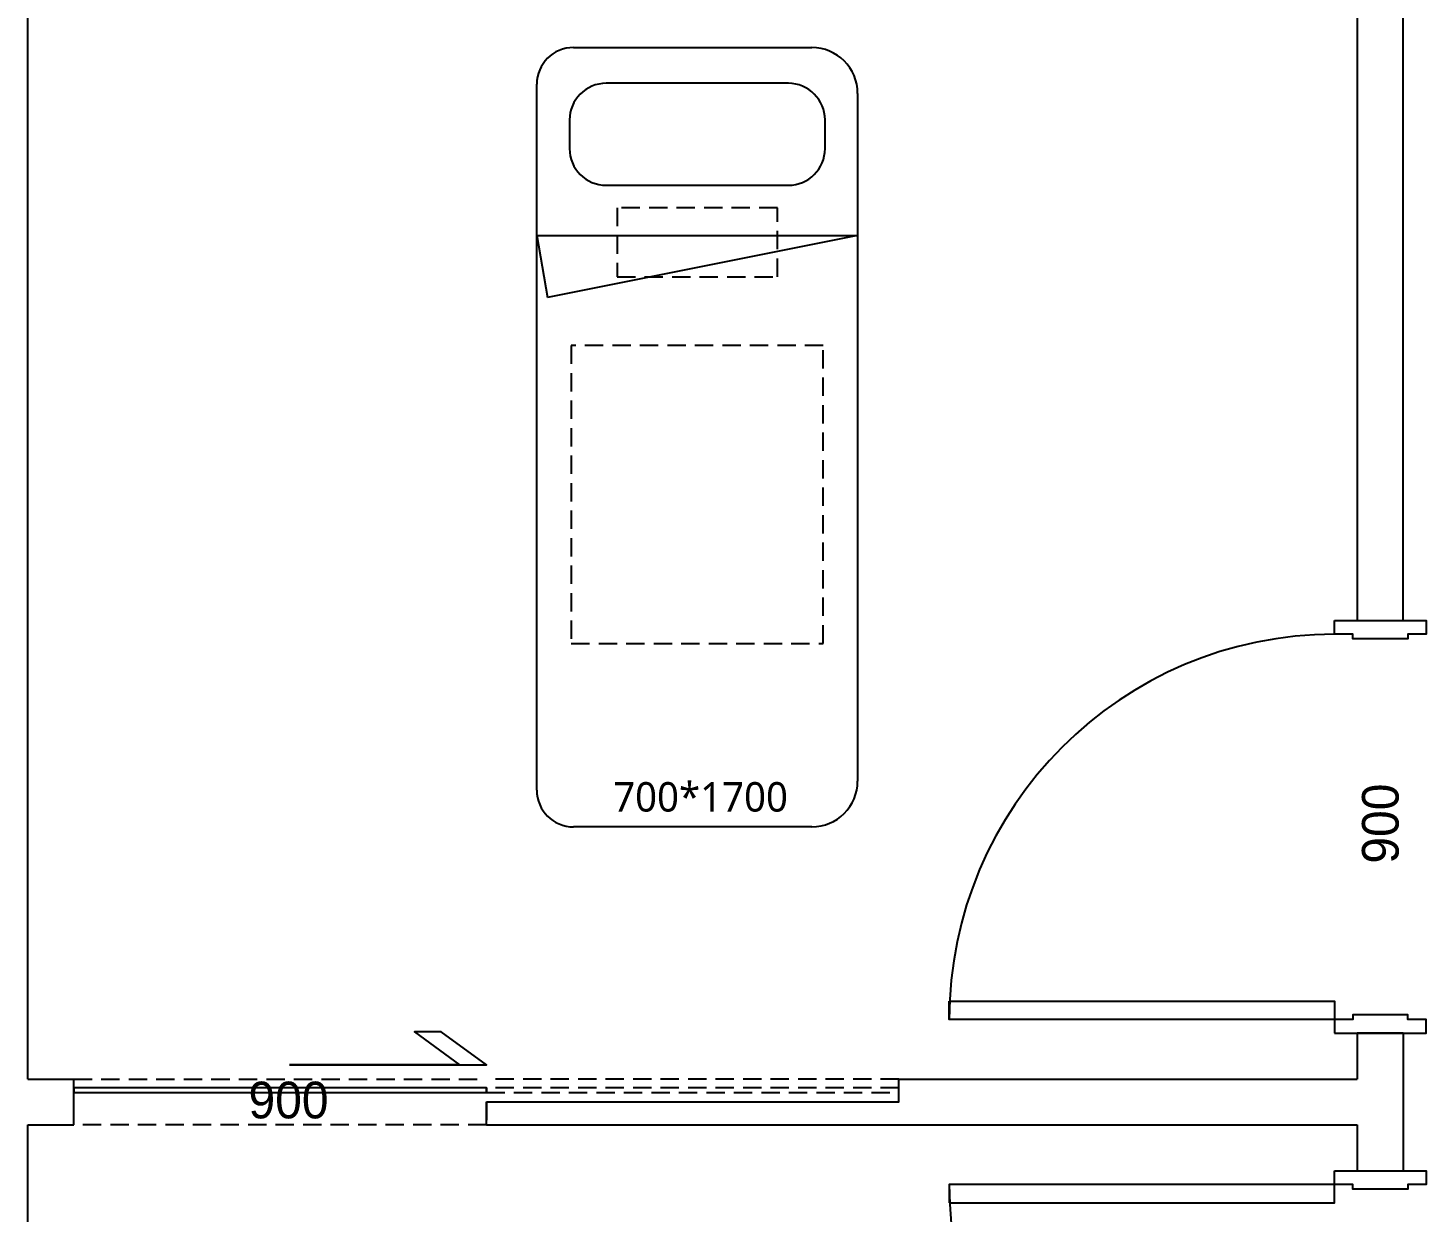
# Model space of a CAD drawing. Extents: x 11477420 to 23072185, y -28506554 to -14238804.
# Drawn here: x 11491338 to 11494388, y -14319369 to -14316786 of the extents above; entities that cross this region are included whole.
import ezdxf
from ezdxf.enums import TextEntityAlignment as Align

# ---------------------------------------------------------------- set-up
doc = ezdxf.new("R2010")
doc.units = 0
doc.header["$LTSCALE"] = 50
doc.header["$MEASUREMENT"] = 0
doc.linetypes.add('DH-HID2', pattern=[1.2, 0.8, -0.4])
doc.layers.get('0').update_dxf_attribs({"linetype": 'CONTINUOUS'})
for name, color, linetype in [('1.천장.벽체선(내벽)', 3, 'CONTINUOUS'), ('2.글자선', 60, 'CONTINUOUS'), ('CO-DO-FR', 7, 'CONTINUOUS'), ('CO-DOOR', 8, 'CONTINUOUS'), ('FU-FURM', 251, 'DH-HID2'), ('가구', 6, 'CONTINUOUS')]:
    doc.layers.add(name, color=color, linetype=linetype)
doc.styles.add('W-TEXT2', font='Dotum.ttf')
doc.styles.add('맑은 고딕', font='malgun.ttf')

# ---------------------------------------------------------------- blocks, each defined once
blk = doc.blocks.new('flooor2')
at = {"layer": '1.천장.벽체선(내벽)', "ltscale": 30}
for p, q in [((11528738.1, -14278949.4), (11528738.1, -14276599.4)), ((11525738.1, -14279949.4), (11525738.1, -14276699.4)), ((11528638.1, -14276699.4), (11528638.1, -14278949.4)), ((11528638.1, -14278949.4), (11528738.1, -14278949.4)), ((11528638.1, -14279849.4), (11528638.1, -14279949.4)), ((11528738.1, -14279849.4), (11528638.1, -14279849.4)), ((11528738.1, -14279849.4), (11528738.1, -14280149.4)), ((11525738.1, -14279949.4), (11525838.1, -14279949.4)), ((11525838.1, -14280049.4), (11525838.1, -14279949.4)), ((11527638.1, -14279949.4), (11528638.1, -14279949.4)), ((11526738.1, -14280049.4), (11526738.1, -14279999.4)), ((11525738.1, -14281099.4), (11525738.1, -14280049.4)), ((11525738.1, -14280049.4), (11525838.1, -14280049.4)), ((11526738.1, -14280049.4), (11528638.1, -14280049.4)), ((11528638.1, -14280049.4), (11528638.1, -14280149.4)), ((11528638.1, -14280149.4), (11528738.1, -14280149.4))]:
    blk.add_line(p, q, dxfattribs=at)
blk.add_lwpolyline([(11526738.1, -14279999.4), (11527638.1, -14279999.4), (11527638.1, -14279949.4)], dxfattribs=at)
at = {"layer": 'CO-DO-FR', "color": 8}
for points in [[(11528588.1, -14278949.4), (11528788.1, -14278949.4), (11528788.1, -14278979.4), (11528748.1, -14278979.4), (11528748.1, -14278989.4), (11528628.1, -14278989.4), (11528628.1, -14278979.4), (11528588.1, -14278979.4), (11528588.1, -14278949.4)], [(11528588.1, -14279849.4), (11528788.1, -14279849.4), (11528788.1, -14279819.4), (11528748.1, -14279819.4), (11528748.1, -14279809.4), (11528628.1, -14279809.4), (11528628.1, -14279819.4), (11528588.1, -14279819.4), (11528588.1, -14279849.4)], [(11528588.1, -14280149.4), (11528788.1, -14280149.4), (11528788.1, -14280179.4), (11528748.1, -14280179.4), (11528748.1, -14280189.4), (11528628.1, -14280189.4), (11528628.1, -14280179.4), (11528588.1, -14280179.4), (11528588.1, -14280149.4)]]:
    blk.add_lwpolyline(points, close=True, dxfattribs=at)
at = {"layer": 'CO-DOOR'}
for points in [[(11527748.1, -14279779.4), (11528588.1, -14279779.4), (11528588.1, -14279819.4), (11527748.1, -14279819.4)], [(11525838.1, -14279978.7), (11526738.1, -14279978.7), (11526738.1, -14279968.7), (11525838.1, -14279968.7)], [(11527748.1, -14280219.4), (11528588.1, -14280219.4), (11528588.1, -14280179.4), (11527748.1, -14280179.4)]]:
    blk.add_lwpolyline(points, close=True, dxfattribs=at)
at = {"layer": 'CO-DOOR', "color": 1}
blk.add_lwpolyline([(11526308.9, -14279918.7), (11526738.1, -14279918.7), (11526639.5, -14279846.4), (11526581.1, -14279846.4), (11526679.7, -14279918.7), (11526308.9, -14279918.7)], close=True, dxfattribs=at)
at = {"layer": 'CO-DOOR', "color": 251, "linetype": 'DH-HID2'}
for points in [[(11526738.1, -14279999.4), (11526738.1, -14280049.4), (11525838.1, -14280049.4), (11525838.1, -14279949.4), (11526738.1, -14279949.4)], [(11526738.1, -14279999.4), (11527638.1, -14279999.4), (11527638.1, -14279949.4), (11526738.1, -14279949.4)]]:
    blk.add_lwpolyline(points, dxfattribs=at)
at = {"layer": 'CO-DOOR', "color": 8, "linetype": 'DH-HID2'}
blk.add_lwpolyline([(11526738.1, -14279978.7), (11527638.1, -14279978.7), (11527638.1, -14279968.7), (11526738.1, -14279968.7)], close=True, dxfattribs=at)
at = {"layer": 'CO-DOOR'}
for centre, start, end in [((11528588.1, -14279819.4), 90, 180), ((11528588.1, -14280179.4), 180, 270)]:
    blk.add_arc(centre, 840, start, end, dxfattribs=at)
at = {"layer": 'FU-FURM', "color": 8}
for points in [[(11527023.1, -14278199.4), (11527373.1, -14278199.4), (11527373.1, -14278049.4), (11527023.1, -14278049.4)], [(11526923.1, -14278999.4), (11527473.1, -14278999.4), (11527473.1, -14278349.4), (11526923.1, -14278349.4)]]:
    blk.add_lwpolyline(points, close=True, dxfattribs=at)
at = {"layer": '가구', "color": 8}
for p, q in [((11526928.1, -14277699.4), (11527448.1, -14277699.4)), ((11526848.1, -14279319.4), (11526848.1, -14277779.4)), ((11527396.9, -14277777.5), (11526999.6, -14277777.5)), ((11527548.1, -14277799.4), (11527548.1, -14279299.4)), ((11526919.6, -14277857.5), (11526919.6, -14277919.9)), ((11527476.9, -14277919.9), (11527476.9, -14277857.5)), ((11526999.6, -14277999.9), (11527396.9, -14277999.9)), ((11526848.1, -14278109.1), (11527548.1, -14278109.1)), ((11526848.1, -14278248.8), (11526848.1, -14278109.1)), ((11527548.1, -14278109.1), (11526871.7, -14278244.7)), ((11527448.1, -14279399.4), (11526928.1, -14279399.4))]:
    blk.add_line(p, q, dxfattribs=at)
blk.add_lwpolyline([(11526848.1, -14278109.1), (11526871.7, -14278244.7)], dxfattribs=at)
for centre, radius, start, end in [((11526928.1, -14277779.4), 80, 90, 180), ((11527448.1, -14277799.4), 100, 0, 90), ((11526999.6, -14277857.5), 80, 90, 180), ((11527396.9, -14277857.5), 80, 0, 90), ((11526999.6, -14277919.9), 80, 180, 270), ((11527396.9, -14277919.9), 80, 270, 0), ((11527448.1, -14279299.4), 100, 270, 0), ((11526928.1, -14279319.4), 80, 180, 270)]:
    blk.add_arc(centre, radius, start, end, dxfattribs=at)
at = {"layer": '2.글자선', "color": 8, "style": '맑은 고딕'}
blk.add_text('700*1700', height=64.27, dxfattribs=at).set_placement((11527014.7, -14279301.8), align=Align.TOP_LEFT)
at = {"layer": '2.글자선', "color": 8, "style": 'W-TEXT2'}
blk.add_text('900', height=80, rotation=90, dxfattribs=at).set_placement((11528688.3, -14279392.3), align=Align.MIDDLE_CENTER)
blk.add_text('900', height=80, dxfattribs=at).set_placement((11526306.5, -14279995.2), align=Align.MIDDLE_CENTER)

msp = doc.modelspace()

# ---------------------------------------------------------------- block references
msp.add_blockref('flooor2', (-34400, -39129.5))

doc.saveas('drawing.dxf')
